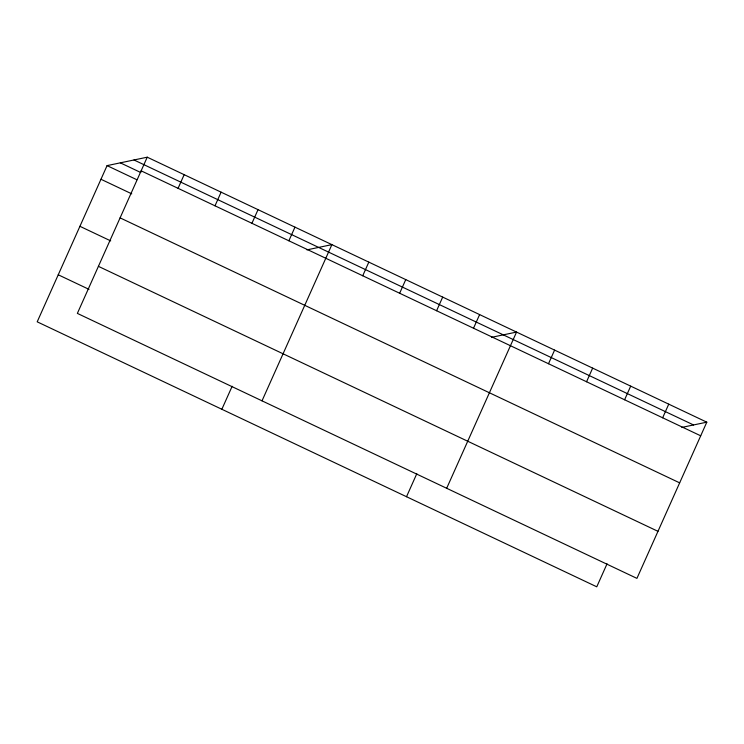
<?xml version="1.0" encoding="UTF-8"?>
<svg xmlns="http://www.w3.org/2000/svg" width="744" height="744" viewBox="0 0 744 744"><rect width="100%" height="100%" fill="white"/><g stroke="black" fill="none" stroke-linecap="round" stroke-linejoin="round"><path stroke-width="1.12" d="M147.238 157.189L77.367 313.391L636.929 578.376L706.8 422.173L147.238 157.189L107.071 165.624L37.2 321.827L596.762 586.811L607.048 563.812M178.067 188.316L184.168 174.673M214.997 205.809L221.108 192.166M251.928 223.293L258.038 209.65M288.867 240.786L294.968 227.143M221.852 409.274L232.147 386.276M262.018 400.839L331.898 244.627L306.937 249.872M362.728 275.764L368.829 262.121M399.658 293.248L405.759 279.614M436.589 310.741L442.689 297.098M473.519 328.225L479.62 314.591M406.512 496.722L416.798 473.714M446.679 488.278L516.55 332.075L491.589 337.32M548.495 363.732L554.596 350.099M586.551 381.756L592.652 368.113M624.597 399.77L630.698 386.136M662.644 417.793L668.754 404.15M681.839 427.409L706.8 422.173M133.985 159.969L693.548 424.954M141.137 170.832L700.699 435.807M120.333 162.843L140.849 172.562M107.071 165.624L136.822 179.713M100.97 179.267L131.744 193.84M120.091 217.871L679.653 482.856M79.924 226.316L110.698 240.889M98.413 266.343L657.975 531.328M58.246 274.787L89.02 289.36"/></g></svg>
